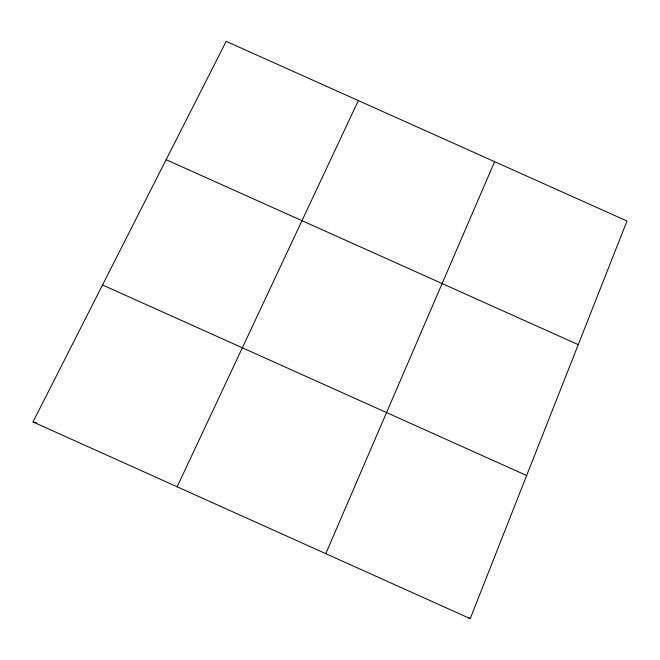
<?xml version="1.0" encoding="UTF-8"?>
<svg xmlns="http://www.w3.org/2000/svg" width="660" height="660" viewBox="0 0 660 660"><rect width="100%" height="100%" fill="white"/><g stroke="black" fill="none" stroke-linecap="round" stroke-linejoin="round"><path stroke-width="0.99" d="M470.217 618.651L627 221.017L226.198 41.349L33 421.946L470.217 618.651L468.6 617.554M325.784 553.674L494.612 161.675M177.136 486.791L358.339 100.584M33 421.946L36.861 422.953M166.122 159.695L578.251 344.652M102.531 284.971L526.647 475.53"/></g></svg>
